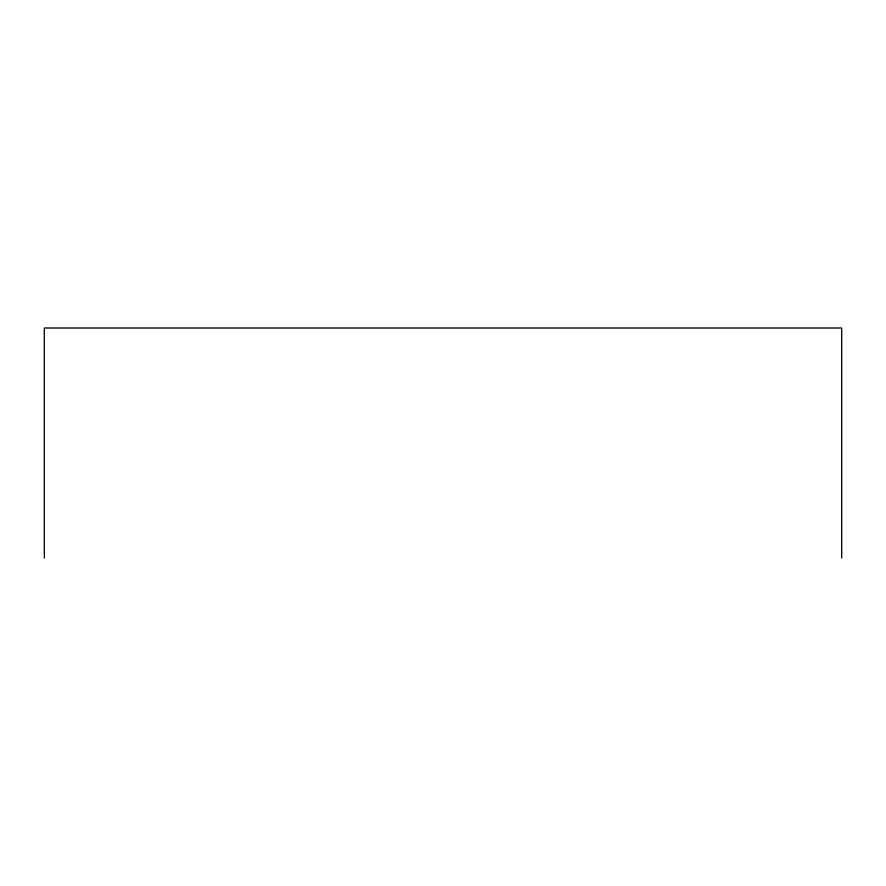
<?xml version="1.0" encoding="UTF-8"?>
<svg xmlns="http://www.w3.org/2000/svg" width="886" height="886" viewBox="0 0 886 886"><rect width="100%" height="100%" fill="white"/><g stroke="black" fill="none" stroke-linecap="round" stroke-linejoin="round"><path stroke-width="1.33" d="M841.7 557.992L841.7 328.008L44.3 328.008L44.3 557.992"/></g></svg>
